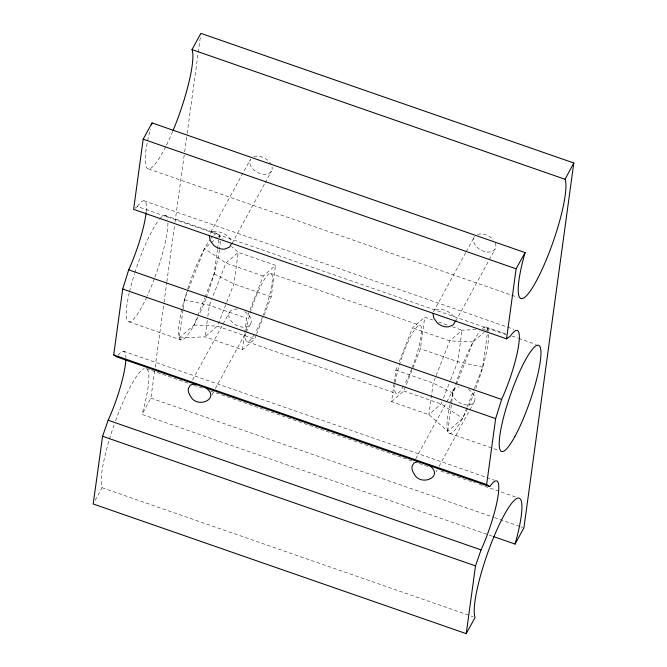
<?xml version="1.0" encoding="UTF-8"?>
<svg xmlns="http://www.w3.org/2000/svg" width="667" height="667" viewBox="0 0 667 667"><rect width="100%" height="100%" fill="white"/><g stroke="black" fill="none" stroke-linecap="round" stroke-linejoin="round"><path stroke-width="0.5" stroke-dasharray="3.33 2.5" d="M492.429 536.21L142.029 414.407L150.892 398.149L154.561 371.361M155.128 367.234L163.882 303.343M164.024 302.309L166.708 282.733M166.85 281.699L174.896 222.961M175.037 221.936L184.501 152.893M184.642 151.859L187.035 134.342M187.177 133.308L200.734 34.384M256.136 335.259L254.627 339.094L242.363 349.783L205.061 336.818L179.156 338.002L183.016 309.838M183.15 308.829L184.392 299.775L188.186 290.12M207.287 320.544L205.061 336.818L217.325 326.13L233.909 283.909L238.227 252.376L231.441 246.348M207.846 316.475L209.38 305.286L212.014 298.574M205.027 297.032L214.132 273.854L217.442 249.708M217.575 248.708L219.368 235.626L223.137 238.978M242.363 349.783L246.682 318.259L263.265 276.038L275.529 265.341L238.227 252.376L225.963 263.065L212.398 297.607M264.049 315.107L271.211 296.873L275.529 265.341M466.783 407.787L462.615 418.409L447.74 431.374L428.881 414.624L391.579 401.659L394.089 383.35M394.23 382.333L395.898 370.127L397.782 365.333M391.579 401.659L403.843 390.962L420.427 348.741L424.746 317.217L432.6 319.943M447.74 431.374L452.985 393.146L456.02 385.418M474.37 388.469L482.716 367.225L487.961 328.998L482.775 329.231M188.569 289.153L204.502 248.591L217.017 237.677M179.156 338.002L194.022 325.046L197.44 316.35M197.816 315.383L204.644 297.999M256.512 334.292L262.54 318.943M399.291 361.489L412.481 327.906L424.746 317.217M441.904 402.018L441.145 403.935L428.881 414.624L433.208 383.091L449.791 340.87L462.056 330.182L476.563 329.515M443.413 398.174L450.192 380.907M450.567 379.948L457.729 361.714L462.056 330.182L452.234 326.772M456.395 384.45L473.086 341.954L484.042 332.408M467.167 406.82L473.995 389.436M232.024 243.488L264.582 183.775M265.074 182.866L271.486 171.111M95.164 500.358L102.059 487.719A64.274 11.748 -70.8 0 1 109.171 440.153M192.521 380.082L222.595 324.921M223.086 324.02L229.498 312.264M211.914 394.847L213.398 392.129M215.383 388.494L250.534 324.02M465.741 252.568L433.542 311.622A12.206 6.845 26.4 0 1 436.685 309.43C443.813 308.513 452.276 312.289 455.161 319.143M466.233 251.659L474.162 237.118M455.736 321.252L495.197 248.874M415.724 458.779L446.306 402.693M446.798 401.792L453.21 390.028M436.11 471.736L437.102 469.918M439.078 466.291L469.293 410.872M469.793 409.963L474.245 401.784M217.801 236.993L219.368 235.626M484.826 331.724L487.961 328.998M135.109 208.204L137.36 206.512L506.353 334.776M212.973 231.657C220.102 230.749 228.564 234.526 231.449 241.371M194.022 325.046L217.325 326.13L254.627 339.094M473.086 341.954L449.791 340.87L412.481 327.906M184.392 299.775L209.38 305.286L246.682 318.259M482.716 367.225L457.729 361.714L420.427 348.741M148.483 168.926L510.697 294.847M511.681 295.189L517.592 297.24M143.955 200.767L513.94 329.365M165.016 215.441L217.242 233.592M485.834 326.963L506.145 334.025M511.948 336.043L517.75 338.061M518.718 338.394L536.126 344.447M438.494 321.994L447.324 325.062M270.51 273.353L419.726 325.221M263.265 276.038L225.963 263.065L204.502 248.591M271.211 296.873L233.909 283.909L214.132 273.854M395.898 370.127L433.208 383.091L452.985 393.146M403.843 390.962L441.145 403.935L462.615 418.409M247.39 341.779L396.607 393.647M129.056 321.878L181.282 340.037M449.866 433.408L498.224 450.217M123.412 351.175L494.347 480.157M187.911 383.108L145.589 368.392A64.274 11.748 -70.8 0 1 142.029 414.407M193.814 385.159L204.644 388.919M210.547 390.979L413.307 461.464M419.218 463.515L428.072 466.592M440.87 471.044L475.321 483.016M479.256 484.384L515.674 497.048M150.892 398.149L493.422 517.225M494.405 517.567L519.993 526.463M520.977 526.805L522.945 527.489M102.059 487.719L473.128 616.717M395.314 382.316A36.151 6.603 -70.8 0 1 417.5 326.313A36.151 6.603 -70.8 0 1 412.406 367.083M411.739 368.809A36.151 6.603 -70.8 0 1 404.794 384.009M403.685 385.985A36.151 6.603 -70.8 0 1 394.939 385.293M250.242 312.981A36.151 6.603 -70.8 0 1 270.627 273.362A36.151 6.603 -70.8 0 1 263.19 315.216M262.523 316.942A36.151 6.603 -70.8 0 1 255.578 332.141M254.469 334.117A36.151 6.603 -70.8 0 1 245.723 333.417M246.098 330.448A36.151 6.603 -70.8 0 1 249.95 313.965M109.463 439.169A64.274 11.748 -70.8 0 1 114.232 424.529M115.566 420.794A64.274 11.748 -70.8 0 1 144.214 368.626M172.728 131.349A64.274 11.748 -70.8 0 1 166.116 145.898M165.666 146.782A64.274 11.748 -70.8 0 1 147.415 141.854M147.624 140.829A64.274 11.748 -70.8 0 1 150.392 128.998M137.36 206.512A48.207 8.813 -70.8 0 1 146.206 211.581M212.973 231.657A12.206 6.845 26.4 0 0 209.83 233.859L250.45 159.355A12.048 7.971 28.6 0 0 259.847 173.42A12.048 7.971 28.6 0 0 272.069 166.867M118.134 355.144A48.207 8.813 -70.8 0 1 125.88 357.645M253.844 156.687A12.048 7.971 28.6 0 1 271.219 164.507M495.298 243.063A12.048 7.971 28.6 0 1 483.075 251.009A12.048 7.971 28.6 0 1 475.546 235.534M477.564 234.459A12.048 7.971 28.6 0 1 493.388 239.953M468.384 389.403A12.048 7.971 28.6 0 1 472.561 403.593A12.048 7.971 28.6 0 1 454.869 398.766A12.048 7.971 28.6 0 1 459.104 386.868M244.672 311.631A12.048 7.971 28.6 0 1 248.432 326.088A12.048 7.971 28.6 0 1 230.407 319.977A12.048 7.971 28.6 0 1 237.244 309.113M159.913 218.809A56.236 10.28 -70.8 0 1 167.7 219.81M167.901 222.995A56.236 10.28 -70.8 0 1 154.661 277.822M154.327 278.739A56.236 10.28 -70.8 0 1 147.199 295.998M146.748 296.982A56.236 10.28 -70.8 0 1 128.739 321.827A56.236 10.28 -70.8 0 1 129.315 292.663M129.54 291.704A56.236 10.28 -70.8 0 1 134.517 273.778M134.834 272.778A56.236 10.28 -70.8 0 1 159.288 219.543M213.89 235.193A56.236 10.28 -70.8 0 1 220.093 240.003M220.118 241.146A56.236 10.28 -70.8 0 1 219.601 248.691M219.451 249.775A56.236 10.28 -70.8 0 1 206.203 297.807M205.861 298.716A56.236 10.28 -70.8 0 1 199.425 314.157M198.066 317.067A56.236 10.28 -70.8 0 1 179.181 338.069A56.236 10.28 -70.8 0 1 187.377 289.937M187.702 288.944A56.236 10.28 -70.8 0 1 209.546 240.303M210.872 238.503A56.236 10.28 -70.8 0 1 212.748 236.301M482.483 328.556A56.236 10.28 -70.8 0 1 488.511 331.341M488.711 334.517A56.236 10.28 -70.8 0 1 475.821 388.427M474.454 392.088A56.236 10.28 -70.8 0 1 468.017 407.52M467.567 408.504A56.236 10.28 -70.8 0 1 448.016 431.983A56.236 10.28 -70.8 0 1 455.328 385.301M455.644 384.309A56.236 10.28 -70.8 0 1 480.098 331.074"/><path stroke-width="1" d="M125.855 359.255A48.207 8.813 -70.8 0 1 108.146 420.227L102.593 436.251L93.197 503.969L466.233 633.65L475.504 565.899L481.049 549.891A48.207 8.813 -70.8 0 0 498.216 494.714A48.207 8.813 -70.8 0 0 489.72 486.593L116.808 356.92L113.724 354.927L122.711 289.028L128.689 269.818A48.207 8.813 -70.8 0 0 146.106 212.565M173.112 130.424A64.274 11.748 -70.8 0 0 192.013 49.6L200.875 33.35L573.803 162.99L565.057 179.281A64.274 11.748 -70.8 0 1 536.093 281.474A64.274 11.748 -70.8 0 1 525.087 252.593L152.043 122.92L143.18 139.17L133.608 209.338L506.561 338.828L510.288 336.143A48.207 8.813 -70.8 0 1 518.784 344.264A48.207 8.813 -70.8 0 1 501.617 399.441L495.648 418.601L486.635 484.525L489.72 486.593M506.561 338.828L516.108 268.809L525.087 252.593M573.803 162.99L523.928 527.83L515.066 544.08L493.413 536.551M231.682 243.355L229.515 247.132L224.796 249.091A11.964 8.979 31.4 0 1 213.607 245.198L210.13 240.395L209.305 235.576M455.394 321.119L453.226 324.904L448.507 326.863A11.964 8.979 31.4 0 1 437.319 322.97L433.842 318.167L433.016 313.34M188.377 388.444L190.32 385.076L194.622 383.884A11.964 6.712 26.4 0 1 196.431 383.975M466.233 633.65L475.096 617.4A64.274 11.748 -70.8 0 1 504.06 515.207A64.274 11.748 -70.8 0 1 515.066 544.08M418.317 461.681L414.015 462.873L412.073 466.241A12.206 9.163 31.4 0 0 414.149 473.912C420.56 487.152 444.789 476.738 429.506 465.574A11.964 6.712 26.4 0 0 427.78 464.432M192.013 49.6L565.057 179.281M143.18 139.17L516.108 268.809M128.689 269.818L501.617 399.441M122.711 289.028L495.648 418.601M113.724 354.927L486.635 484.525M108.146 420.227L481.049 549.891M102.593 436.251L475.504 565.899M205.811 387.777C221.094 398.949 196.865 409.346 190.454 396.115A12.206 9.163 31.4 0 1 188.377 388.444M151.476 124.954A64.274 11.748 -70.8 0 1 152.043 122.92M514.841 436.568A56.236 10.28 -70.8 0 0 540.187 347.148A56.236 10.28 -70.8 0 0 505.211 411.297A56.236 10.28 -70.8 0 0 514.841 436.568"/></g></svg>
